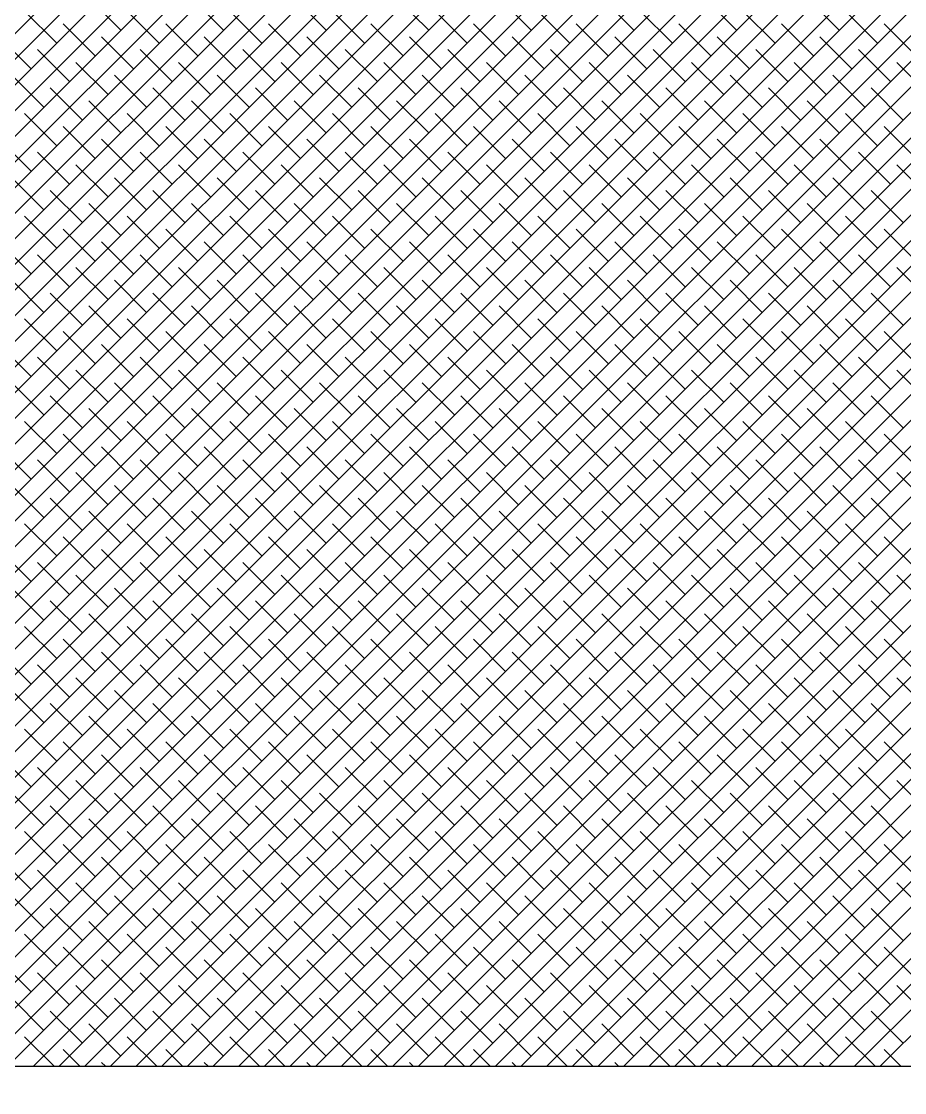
# Model space of a CAD drawing. Extents: x 34 to 831, y 17 to 546.
# Drawn here: x 148.405 to 149.014, y 54.447 to 55.186 of the extents above; entities that cross this region are included whole.
import ezdxf

# ---------------------------------------------------------------- set-up
doc = ezdxf.new("R2010")
doc.units = 0
doc.header["$LTSCALE"] = 8
doc.layers.get('0').update_dxf_attribs({"color": 2, "linetype": 'CONTINUOUS'})
doc.layers.add('DIM', color=2, linetype='CONTINUOUS')
doc.layers.add('OT', color=1, linetype='CONTINUOUS')

msp = doc.modelspace()

# ---------------------------------------------------------------- hatches: boundary and pattern name
at = {"layer": 'DIM'}
h = msp.add_hatch(dxfattribs=at)
h.set_pattern_fill('ANSI31', color=256, angle=90, style=0)
h.set_pattern_definition([(135, (-0.3992, -5.7), (-2.245064, -2.245064), [])])
h.paths.add_polyline_path([(152.32938, 40.71542), (152.32938, 54.46542), (136.32789, 54.46542), (136.32789, 40.71542), (133.82882, 40.71542), (133.82882, 25.33702), (141.8836, 25.33702), (143.3836, 27.83702), (143.3836, 22.83702), (144.8836, 25.33702), (154.89592, 25.33702), (154.89592, 40.71542)])

# ---------------------------------------------------------------- linework, layer by layer
for p, q in [((148.07864, 54.85524), (148.88373, 55.66033)), ((148.07864, 54.83756), (148.89257, 55.65149)), ((148.07864, 54.81988), (148.9014, 55.64265)), ((148.07864, 54.80221), (148.91024, 55.63381)), ((148.07864, 54.78453), (148.91908, 55.62498)), ((148.07864, 54.76685), (148.92792, 55.61614)), ((148.07864, 54.74917), (148.93676, 55.6073)), ((148.07864, 54.7315), (148.9456, 55.59846)), ((148.07864, 54.71382), (148.95444, 55.58962)), ((148.07864, 54.69614), (148.96328, 55.58078)), ((148.07864, 54.67846), (148.97212, 55.57194)), ((148.07864, 54.66078), (148.98095, 55.5631)), ((148.07864, 54.64311), (148.98979, 55.55427)), ((148.07864, 54.62543), (148.99863, 55.54543)), ((148.07864, 54.60775), (149.00747, 55.53659)), ((148.07864, 54.59007), (149.01631, 55.52775)), ((148.07864, 54.5724), (149.02515, 55.51891)), ((148.07864, 54.55472), (149.03399, 55.51007)), ((148.07864, 54.53704), (149.04283, 55.50123)), ((148.07864, 54.51936), (149.05167, 55.49239)), ((148.07864, 54.50169), (149.0605, 55.48355)), ((148.07864, 54.48401), (149.06934, 55.47472)), ((148.07864, 54.46633), (149.07818, 55.46588)), ((148.09541, 54.46542), (149.08702, 55.45704)), ((148.11308, 54.46542), (149.09586, 55.4482)), ((148.13076, 54.46542), (149.1047, 55.43936)), ((148.14844, 54.46542), (149.11354, 55.43052)), ((148.16612, 54.46542), (149.12238, 55.42168)), ((148.18379, 54.46542), (149.13121, 55.41284)), ((148.20147, 54.46542), (149.14005, 55.404)), ((148.21915, 54.46542), (149.14889, 55.39517)), ((148.23683, 54.46542), (149.15773, 55.38633)), ((148.2545, 54.46542), (149.16657, 55.37749)), ((148.27218, 54.46542), (149.17541, 55.36865)), ((148.28986, 54.46542), (149.18425, 55.35981)), ((148.30754, 54.46542), (149.19309, 55.35097)), ((148.32522, 54.46542), (149.20193, 55.34213)), ((148.34289, 54.46542), (149.21076, 55.33329)), ((148.36057, 54.46542), (149.2196, 55.32446)), ((148.37825, 54.46542), (149.22844, 55.31562)), ((148.39593, 54.46542), (149.23728, 55.30678)), ((148.4136, 54.46542), (149.24612, 55.29794)), ((148.43128, 54.46542), (149.25496, 55.2891)), ((148.44896, 54.46542), (149.2638, 55.28026)), ((148.46664, 54.46542), (149.27264, 55.27142)), ((148.48431, 54.46542), (149.28147, 55.26258)), ((148.50199, 54.46542), (149.29031, 55.25374)), ((148.51967, 54.46542), (149.29915, 55.24491)), ((148.53735, 54.46542), (149.30799, 55.23607)), ((148.55502, 54.46542), (149.31683, 55.22723)), ((148.5727, 54.46542), (149.32567, 55.21839)), ((148.59038, 54.46542), (149.33451, 55.20955)), ((148.47369, 55.17958), (148.45159, 55.20168)), ((148.5444, 55.17958), (148.5223, 55.20168)), ((148.61511, 55.17958), (148.59302, 55.20168)), ((148.60806, 54.46542), (149.34335, 55.20071)), ((148.68582, 55.17958), (148.66373, 55.20168)), ((148.75653, 55.17958), (148.73444, 55.20168)), ((148.82724, 55.17958), (148.80515, 55.20168)), ((148.89796, 55.17958), (148.87586, 55.20168)), ((148.96867, 55.17958), (148.94657, 55.20168)), ((148.4295, 55.17075), (148.4074, 55.19284)), ((148.50021, 55.17075), (148.47811, 55.19284)), ((148.57092, 55.17075), (148.54882, 55.19284)), ((148.64163, 55.17075), (148.61953, 55.19284)), ((148.62574, 54.46542), (149.35219, 55.19187)), ((148.71234, 55.17075), (148.69024, 55.19284)), ((148.78305, 55.17075), (148.76095, 55.19284)), ((148.85376, 55.17075), (148.83166, 55.19284)), ((148.92447, 55.17075), (148.90237, 55.19284)), ((148.99518, 55.17075), (148.97309, 55.19284)), ((148.45601, 55.16191), (148.43392, 55.184)), ((148.52672, 55.16191), (148.50463, 55.184)), ((148.59744, 55.16191), (148.57534, 55.184)), ((148.64341, 54.46542), (149.36102, 55.18303)), ((148.66815, 55.16191), (148.64605, 55.184)), ((148.73886, 55.16191), (148.71676, 55.184)), ((148.80957, 55.16191), (148.78747, 55.184)), ((148.88028, 55.16191), (148.85818, 55.184)), ((148.95099, 55.16191), (148.92889, 55.184)), ((149.0217, 55.16191), (148.9996, 55.184)), ((148.41182, 55.15307), (148.38972, 55.17517)), ((148.48253, 55.15307), (148.46043, 55.17517)), ((148.55324, 55.15307), (148.53114, 55.17517)), ((148.62395, 55.15307), (148.60185, 55.17517)), ((148.69466, 55.15307), (148.67257, 55.17517)), ((148.76537, 55.15307), (148.74328, 55.17517)), ((148.83608, 55.15307), (148.81399, 55.17517)), ((148.90679, 55.15307), (148.8847, 55.17517)), ((148.9775, 55.15307), (148.95541, 55.17517)), ((148.66109, 54.46542), (149.36986, 55.1742)), ((148.43834, 55.14423), (148.41624, 55.16633)), ((148.50905, 55.14423), (148.48695, 55.16633)), ((148.57976, 55.14423), (148.55766, 55.16633)), ((148.65047, 55.14423), (148.62837, 55.16633)), ((148.67877, 54.46542), (149.3787, 55.16536)), ((148.72118, 55.14423), (148.69908, 55.16633)), ((148.79189, 55.14423), (148.76979, 55.16633)), ((148.8626, 55.14423), (148.8405, 55.16633)), ((148.93331, 55.14423), (148.91121, 55.16633)), ((149.00402, 55.14423), (148.98192, 55.16633)), ((148.46485, 55.13539), (148.44276, 55.15749)), ((148.53556, 55.13539), (148.51347, 55.15749)), ((148.60627, 55.13539), (148.58418, 55.15749)), ((148.67698, 55.13539), (148.65489, 55.15749)), ((148.69645, 54.46542), (149.38754, 55.15652)), ((148.7477, 55.13539), (148.7256, 55.15749)), ((148.81841, 55.13539), (148.79631, 55.15749)), ((148.88912, 55.13539), (148.86702, 55.15749)), ((148.95983, 55.13539), (148.93773, 55.15749)), ((149.03054, 55.13539), (149.00844, 55.15749)), ((148.42066, 55.12655), (148.39856, 55.14865)), ((148.49137, 55.12655), (148.46927, 55.14865)), ((148.56208, 55.12655), (148.53998, 55.14865)), ((148.63279, 55.12655), (148.61069, 55.14865)), ((148.7035, 55.12655), (148.6814, 55.14865)), ((148.71412, 54.46542), (149.39638, 55.14768)), ((148.77421, 55.12655), (148.75211, 55.14865)), ((148.84492, 55.12655), (148.82283, 55.14865)), ((148.91563, 55.12655), (148.89354, 55.14865)), ((148.98634, 55.12655), (148.96425, 55.14865)), ((148.44717, 55.11771), (148.42508, 55.13981)), ((148.51789, 55.11771), (148.49579, 55.13981)), ((148.5886, 55.11771), (148.5665, 55.13981)), ((148.65931, 55.11771), (148.63721, 55.13981)), ((148.73002, 55.11771), (148.70792, 55.13981)), ((148.7318, 54.46542), (149.40522, 55.13884)), ((148.80073, 55.11771), (148.77863, 55.13981)), ((148.87144, 55.11771), (148.84934, 55.13981)), ((148.94215, 55.11771), (148.92005, 55.13981)), ((149.01286, 55.11771), (148.99076, 55.13981)), ((148.47369, 55.10887), (148.45159, 55.13097)), ((148.5444, 55.10887), (148.5223, 55.13097)), ((148.61511, 55.10887), (148.59302, 55.13097)), ((148.68582, 55.10887), (148.66373, 55.13097)), ((148.75653, 55.10887), (148.73444, 55.13097)), ((148.82724, 55.10887), (148.80515, 55.13097)), ((148.89796, 55.10887), (148.87586, 55.13097)), ((148.96867, 55.10887), (148.94657, 55.13097)), ((148.74948, 54.46542), (149.41406, 55.13)), ((148.4295, 55.10004), (148.4074, 55.12213)), ((148.50021, 55.10004), (148.47811, 55.12213)), ((148.57092, 55.10004), (148.54882, 55.12213)), ((148.64163, 55.10004), (148.61953, 55.12213)), ((148.71234, 55.10004), (148.69024, 55.12213)), ((148.78305, 55.10004), (148.76095, 55.12213)), ((148.76716, 54.46542), (149.4229, 55.12116)), ((148.85376, 55.10004), (148.83166, 55.12213)), ((148.92447, 55.10004), (148.90237, 55.12213)), ((148.99518, 55.10004), (148.97309, 55.12213)), ((148.45601, 55.0912), (148.43392, 55.11329)), ((148.52672, 55.0912), (148.50463, 55.11329)), ((148.59744, 55.0912), (148.57534, 55.11329)), ((148.66815, 55.0912), (148.64605, 55.11329)), ((148.73886, 55.0912), (148.71676, 55.11329)), ((148.78483, 54.46542), (149.43173, 55.11232)), ((148.80957, 55.0912), (148.78747, 55.11329)), ((148.88028, 55.0912), (148.85818, 55.11329)), ((148.95099, 55.0912), (148.92889, 55.11329)), ((149.0217, 55.0912), (148.9996, 55.11329)), ((148.41182, 55.08236), (148.38972, 55.10445)), ((148.48253, 55.08236), (148.46043, 55.10445)), ((148.55324, 55.08236), (148.53114, 55.10445)), ((148.62395, 55.08236), (148.60185, 55.10445)), ((148.69466, 55.08236), (148.67257, 55.10445)), ((148.76537, 55.08236), (148.74328, 55.10445)), ((148.80251, 54.46542), (149.44057, 55.10348)), ((148.83608, 55.08236), (148.81399, 55.10445)), ((148.90679, 55.08236), (148.8847, 55.10445)), ((148.9775, 55.08236), (148.95541, 55.10445)), ((148.43834, 55.07352), (148.41624, 55.09562)), ((148.50905, 55.07352), (148.48695, 55.09562)), ((148.57976, 55.07352), (148.55766, 55.09562)), ((148.65047, 55.07352), (148.62837, 55.09562)), ((148.72118, 55.07352), (148.69908, 55.09562)), ((148.79189, 55.07352), (148.76979, 55.09562)), ((148.82019, 54.46542), (149.44941, 55.09465)), ((148.8626, 55.07352), (148.8405, 55.09562)), ((148.93331, 55.07352), (148.91121, 55.09562)), ((149.00402, 55.07352), (148.98192, 55.09562)), ((148.46485, 55.06468), (148.44276, 55.08678)), ((148.53556, 55.06468), (148.51347, 55.08678)), ((148.60627, 55.06468), (148.58418, 55.08678)), ((148.67698, 55.06468), (148.65489, 55.08678)), ((148.7477, 55.06468), (148.7256, 55.08678)), ((148.81841, 55.06468), (148.79631, 55.08678)), ((148.88912, 55.06468), (148.86702, 55.08678)), ((148.95983, 55.06468), (148.93773, 55.08678)), ((149.03054, 55.06468), (149.00844, 55.08678)), ((148.83787, 54.46542), (149.45825, 55.08581)), ((148.42066, 55.05584), (148.39856, 55.07794)), ((148.49137, 55.05584), (148.46927, 55.07794)), ((148.56208, 55.05584), (148.53998, 55.07794)), ((148.63279, 55.05584), (148.61069, 55.07794)), ((148.7035, 55.05584), (148.6814, 55.07794)), ((148.77421, 55.05584), (148.75211, 55.07794)), ((148.84492, 55.05584), (148.82283, 55.07794)), ((148.85555, 54.46542), (149.46709, 55.07697)), ((148.91563, 55.05584), (148.89354, 55.07794)), ((148.98634, 55.05584), (148.96425, 55.07794)), ((148.44717, 55.047), (148.42508, 55.0691)), ((148.51789, 55.047), (148.49579, 55.0691)), ((148.5886, 55.047), (148.5665, 55.0691)), ((148.65931, 55.047), (148.63721, 55.0691)), ((148.73002, 55.047), (148.70792, 55.0691)), ((148.80073, 55.047), (148.77863, 55.0691)), ((148.87144, 55.047), (148.84934, 55.0691)), ((148.87322, 54.46542), (149.47593, 55.06813)), ((148.94215, 55.047), (148.92005, 55.0691)), ((149.01286, 55.047), (148.99076, 55.0691)), ((148.47369, 55.03816), (148.45159, 55.06026)), ((148.5444, 55.03816), (148.5223, 55.06026)), ((148.61511, 55.03816), (148.59302, 55.06026)), ((148.68582, 55.03816), (148.66373, 55.06026)), ((148.75653, 55.03816), (148.73444, 55.06026)), ((148.82724, 55.03816), (148.80515, 55.06026)), ((148.89796, 55.03816), (148.87586, 55.06026)), ((148.8909, 54.46542), (149.48477, 55.05929)), ((148.96867, 55.03816), (148.94657, 55.06026)), ((148.4295, 55.02932), (148.4074, 55.05142)), ((148.50021, 55.02932), (148.47811, 55.05142)), ((148.57092, 55.02932), (148.54882, 55.05142)), ((148.64163, 55.02932), (148.61953, 55.05142)), ((148.71234, 55.02932), (148.69024, 55.05142)), ((148.78305, 55.02932), (148.76095, 55.05142)), ((148.85376, 55.02932), (148.83166, 55.05142)), ((148.92447, 55.02932), (148.90237, 55.05142)), ((148.90858, 54.46542), (149.49361, 55.05045)), ((148.99518, 55.02932), (148.97309, 55.05142)), ((148.45601, 55.02049), (148.43392, 55.04258)), ((148.52672, 55.02049), (148.50463, 55.04258)), ((148.59744, 55.02049), (148.57534, 55.04258)), ((148.66815, 55.02049), (148.64605, 55.04258)), ((148.73886, 55.02049), (148.71676, 55.04258)), ((148.80957, 55.02049), (148.78747, 55.04258)), ((148.88028, 55.02049), (148.85818, 55.04258)), ((148.95099, 55.02049), (148.92889, 55.04258)), ((149.0217, 55.02049), (148.9996, 55.04258)), ((148.92626, 54.46542), (149.50245, 55.04161)), ((148.41182, 55.01165), (148.38972, 55.03374)), ((148.48253, 55.01165), (148.46043, 55.03374)), ((148.55324, 55.01165), (148.53114, 55.03374)), ((148.62395, 55.01165), (148.60185, 55.03374)), ((148.69466, 55.01165), (148.67257, 55.03374)), ((148.76537, 55.01165), (148.74328, 55.03374)), ((148.83608, 55.01165), (148.81399, 55.03374)), ((148.90679, 55.01165), (148.8847, 55.03374)), ((148.94393, 54.46542), (149.51128, 55.03277)), ((148.9775, 55.01165), (148.95541, 55.03374)), ((148.43834, 55.00281), (148.41624, 55.0249)), ((148.50905, 55.00281), (148.48695, 55.0249)), ((148.57976, 55.00281), (148.55766, 55.0249)), ((148.65047, 55.00281), (148.62837, 55.0249)), ((148.72118, 55.00281), (148.69908, 55.0249)), ((148.79189, 55.00281), (148.76979, 55.0249)), ((148.8626, 55.00281), (148.8405, 55.0249)), ((148.93331, 55.00281), (148.91121, 55.0249)), ((148.96161, 54.46542), (149.52012, 55.02394)), ((149.00402, 55.00281), (148.98192, 55.0249)), ((148.46485, 54.99397), (148.44276, 55.01607)), ((148.53556, 54.99397), (148.51347, 55.01607)), ((148.60627, 54.99397), (148.58418, 55.01607)), ((148.67698, 54.99397), (148.65489, 55.01607)), ((148.7477, 54.99397), (148.7256, 55.01607)), ((148.81841, 54.99397), (148.79631, 55.01607)), ((148.88912, 54.99397), (148.86702, 55.01607)), ((148.95983, 54.99397), (148.93773, 55.01607)), ((148.97929, 54.46542), (149.52896, 55.0151)), ((149.03054, 54.99397), (149.00844, 55.01607)), ((148.42066, 54.98513), (148.39856, 55.00723)), ((148.49137, 54.98513), (148.46927, 55.00723)), ((148.56208, 54.98513), (148.53998, 55.00723)), ((148.63279, 54.98513), (148.61069, 55.00723)), ((148.7035, 54.98513), (148.6814, 55.00723)), ((148.77421, 54.98513), (148.75211, 55.00723)), ((148.84492, 54.98513), (148.82283, 55.00723)), ((148.91563, 54.98513), (148.89354, 55.00723)), ((148.98634, 54.98513), (148.96425, 55.00723)), ((148.99697, 54.46542), (149.5378, 55.00626)), ((148.44717, 54.97629), (148.42508, 54.99839)), ((148.51789, 54.97629), (148.49579, 54.99839)), ((148.5886, 54.97629), (148.5665, 54.99839)), ((148.65931, 54.97629), (148.63721, 54.99839)), ((148.73002, 54.97629), (148.70792, 54.99839)), ((148.80073, 54.97629), (148.77863, 54.99839)), ((148.87144, 54.97629), (148.84934, 54.99839)), ((148.94215, 54.97629), (148.92005, 54.99839)), ((149.01286, 54.97629), (148.99076, 54.99839)), ((148.47369, 54.96745), (148.45159, 54.98955)), ((148.5444, 54.96745), (148.5223, 54.98955)), ((148.61511, 54.96745), (148.59302, 54.98955)), ((148.68582, 54.96745), (148.66373, 54.98955)), ((148.75653, 54.96745), (148.73444, 54.98955)), ((148.82724, 54.96745), (148.80515, 54.98955)), ((148.89796, 54.96745), (148.87586, 54.98955)), ((148.96867, 54.96745), (148.94657, 54.98955)), ((148.4295, 54.95861), (148.4074, 54.98071)), ((148.50021, 54.95861), (148.47811, 54.98071)), ((148.57092, 54.95861), (148.54882, 54.98071)), ((148.64163, 54.95861), (148.61953, 54.98071)), ((148.71234, 54.95861), (148.69024, 54.98071)), ((148.78305, 54.95861), (148.76095, 54.98071)), ((148.85376, 54.95861), (148.83166, 54.98071)), ((148.92447, 54.95861), (148.90237, 54.98071)), ((148.99518, 54.95861), (148.97309, 54.98071)), ((148.45601, 54.94977), (148.43392, 54.97187)), ((148.52672, 54.94977), (148.50463, 54.97187)), ((148.59744, 54.94977), (148.57534, 54.97187)), ((148.66815, 54.94977), (148.64605, 54.97187)), ((148.73886, 54.94977), (148.71676, 54.97187)), ((148.80957, 54.94977), (148.78747, 54.97187)), ((148.88028, 54.94977), (148.85818, 54.97187)), ((148.95099, 54.94977), (148.92889, 54.97187)), ((149.0217, 54.94977), (148.9996, 54.97187)), ((148.41182, 54.94094), (148.38972, 54.96303)), ((148.48253, 54.94094), (148.46043, 54.96303)), ((148.55324, 54.94094), (148.53114, 54.96303)), ((148.62395, 54.94094), (148.60185, 54.96303)), ((148.69466, 54.94094), (148.67257, 54.96303)), ((148.76537, 54.94094), (148.74328, 54.96303)), ((148.83608, 54.94094), (148.81399, 54.96303)), ((148.90679, 54.94094), (148.8847, 54.96303)), ((148.9775, 54.94094), (148.95541, 54.96303)), ((148.43834, 54.9321), (148.41624, 54.95419)), ((148.50905, 54.9321), (148.48695, 54.95419)), ((148.57976, 54.9321), (148.55766, 54.95419)), ((148.65047, 54.9321), (148.62837, 54.95419)), ((148.72118, 54.9321), (148.69908, 54.95419)), ((148.79189, 54.9321), (148.76979, 54.95419)), ((148.8626, 54.9321), (148.8405, 54.95419)), ((148.93331, 54.9321), (148.91121, 54.95419)), ((149.00402, 54.9321), (148.98192, 54.95419)), ((148.46485, 54.92326), (148.44276, 54.94536)), ((148.53556, 54.92326), (148.51347, 54.94536)), ((148.60627, 54.92326), (148.58418, 54.94536)), ((148.67698, 54.92326), (148.65489, 54.94536)), ((148.7477, 54.92326), (148.7256, 54.94536)), ((148.81841, 54.92326), (148.79631, 54.94536)), ((148.88912, 54.92326), (148.86702, 54.94536)), ((148.95983, 54.92326), (148.93773, 54.94536)), ((149.03054, 54.92326), (149.00844, 54.94536)), ((148.42066, 54.91442), (148.39856, 54.93652)), ((148.49137, 54.91442), (148.46927, 54.93652)), ((148.56208, 54.91442), (148.53998, 54.93652)), ((148.63279, 54.91442), (148.61069, 54.93652)), ((148.7035, 54.91442), (148.6814, 54.93652)), ((148.77421, 54.91442), (148.75211, 54.93652)), ((148.84492, 54.91442), (148.82283, 54.93652)), ((148.91563, 54.91442), (148.89354, 54.93652)), ((148.98634, 54.91442), (148.96425, 54.93652)), ((148.44717, 54.90558), (148.42508, 54.92768)), ((148.51789, 54.90558), (148.49579, 54.92768)), ((148.5886, 54.90558), (148.5665, 54.92768)), ((148.65931, 54.90558), (148.63721, 54.92768)), ((148.73002, 54.90558), (148.70792, 54.92768)), ((148.80073, 54.90558), (148.77863, 54.92768)), ((148.87144, 54.90558), (148.84934, 54.92768)), ((148.94215, 54.90558), (148.92005, 54.92768)), ((149.01286, 54.90558), (148.99076, 54.92768)), ((148.47369, 54.89674), (148.45159, 54.91884)), ((148.5444, 54.89674), (148.5223, 54.91884)), ((148.61511, 54.89674), (148.59302, 54.91884)), ((148.68582, 54.89674), (148.66373, 54.91884)), ((148.75653, 54.89674), (148.73444, 54.91884)), ((148.82724, 54.89674), (148.80515, 54.91884)), ((148.89796, 54.89674), (148.87586, 54.91884)), ((148.96867, 54.89674), (148.94657, 54.91884)), ((148.4295, 54.8879), (148.4074, 54.91)), ((148.50021, 54.8879), (148.47811, 54.91)), ((148.57092, 54.8879), (148.54882, 54.91)), ((148.64163, 54.8879), (148.61953, 54.91)), ((148.71234, 54.8879), (148.69024, 54.91)), ((148.78305, 54.8879), (148.76095, 54.91)), ((148.85376, 54.8879), (148.83166, 54.91)), ((148.92447, 54.8879), (148.90237, 54.91)), ((148.99518, 54.8879), (148.97309, 54.91)), ((148.45601, 54.87906), (148.43392, 54.90116)), ((148.52672, 54.87906), (148.50463, 54.90116)), ((148.59744, 54.87906), (148.57534, 54.90116)), ((148.66815, 54.87906), (148.64605, 54.90116)), ((148.73886, 54.87906), (148.71676, 54.90116)), ((148.80957, 54.87906), (148.78747, 54.90116)), ((148.88028, 54.87906), (148.85818, 54.90116)), ((148.95099, 54.87906), (148.92889, 54.90116)), ((149.0217, 54.87906), (148.9996, 54.90116)), ((148.41182, 54.87023), (148.38972, 54.89232)), ((148.48253, 54.87023), (148.46043, 54.89232)), ((148.55324, 54.87023), (148.53114, 54.89232)), ((148.62395, 54.87023), (148.60185, 54.89232)), ((148.69466, 54.87023), (148.67257, 54.89232)), ((148.76537, 54.87023), (148.74328, 54.89232)), ((148.83608, 54.87023), (148.81399, 54.89232)), ((148.90679, 54.87023), (148.8847, 54.89232)), ((148.9775, 54.87023), (148.95541, 54.89232)), ((148.43834, 54.86139), (148.41624, 54.88348)), ((148.50905, 54.86139), (148.48695, 54.88348)), ((148.57976, 54.86139), (148.55766, 54.88348)), ((148.65047, 54.86139), (148.62837, 54.88348)), ((148.72118, 54.86139), (148.69908, 54.88348)), ((148.79189, 54.86139), (148.76979, 54.88348)), ((148.8626, 54.86139), (148.8405, 54.88348)), ((148.93331, 54.86139), (148.91121, 54.88348)), ((149.00402, 54.86139), (148.98192, 54.88348)), ((148.46485, 54.85255), (148.44276, 54.87464)), ((148.53556, 54.85255), (148.51347, 54.87464)), ((148.60627, 54.85255), (148.58418, 54.87464)), ((148.67698, 54.85255), (148.65489, 54.87464)), ((148.7477, 54.85255), (148.7256, 54.87464)), ((148.81841, 54.85255), (148.79631, 54.87464)), ((148.88912, 54.85255), (148.86702, 54.87464)), ((148.95983, 54.85255), (148.93773, 54.87464)), ((149.03054, 54.85255), (149.00844, 54.87464)), ((148.42066, 54.84371), (148.39856, 54.86581)), ((148.49137, 54.84371), (148.46927, 54.86581)), ((148.56208, 54.84371), (148.53998, 54.86581)), ((148.63279, 54.84371), (148.61069, 54.86581)), ((148.7035, 54.84371), (148.6814, 54.86581)), ((148.77421, 54.84371), (148.75211, 54.86581)), ((148.84492, 54.84371), (148.82283, 54.86581)), ((148.91563, 54.84371), (148.89354, 54.86581)), ((148.98634, 54.84371), (148.96425, 54.86581)), ((148.44717, 54.83487), (148.42508, 54.85697)), ((148.51789, 54.83487), (148.49579, 54.85697)), ((148.5886, 54.83487), (148.5665, 54.85697)), ((148.65931, 54.83487), (148.63721, 54.85697)), ((148.73002, 54.83487), (148.70792, 54.85697)), ((148.80073, 54.83487), (148.77863, 54.85697)), ((148.87144, 54.83487), (148.84934, 54.85697)), ((148.94215, 54.83487), (148.92005, 54.85697)), ((149.01286, 54.83487), (148.99076, 54.85697)), ((148.47369, 54.82603), (148.45159, 54.84813)), ((148.5444, 54.82603), (148.5223, 54.84813)), ((148.61511, 54.82603), (148.59302, 54.84813)), ((148.68582, 54.82603), (148.66373, 54.84813)), ((148.75653, 54.82603), (148.73444, 54.84813)), ((148.82724, 54.82603), (148.80515, 54.84813)), ((148.89796, 54.82603), (148.87586, 54.84813)), ((148.96867, 54.82603), (148.94657, 54.84813)), ((148.4295, 54.81719), (148.4074, 54.83929)), ((148.50021, 54.81719), (148.47811, 54.83929)), ((148.57092, 54.81719), (148.54882, 54.83929)), ((148.64163, 54.81719), (148.61953, 54.83929)), ((148.71234, 54.81719), (148.69024, 54.83929)), ((148.78305, 54.81719), (148.76095, 54.83929)), ((148.85376, 54.81719), (148.83166, 54.83929)), ((148.92447, 54.81719), (148.90237, 54.83929)), ((148.99518, 54.81719), (148.97309, 54.83929)), ((148.45601, 54.80835), (148.43392, 54.83045)), ((148.52672, 54.80835), (148.50463, 54.83045)), ((148.59744, 54.80835), (148.57534, 54.83045)), ((148.66815, 54.80835), (148.64605, 54.83045)), ((148.73886, 54.80835), (148.71676, 54.83045)), ((148.80957, 54.80835), (148.78747, 54.83045)), ((148.88028, 54.80835), (148.85818, 54.83045)), ((148.95099, 54.80835), (148.92889, 54.83045)), ((149.0217, 54.80835), (148.9996, 54.83045)), ((148.41182, 54.79951), (148.38972, 54.82161)), ((148.48253, 54.79951), (148.46043, 54.82161)), ((148.55324, 54.79951), (148.53114, 54.82161)), ((148.62395, 54.79951), (148.60185, 54.82161)), ((148.69466, 54.79951), (148.67257, 54.82161)), ((148.76537, 54.79951), (148.74328, 54.82161)), ((148.83608, 54.79951), (148.81399, 54.82161)), ((148.90679, 54.79951), (148.8847, 54.82161)), ((148.9775, 54.79951), (148.95541, 54.82161)), ((148.43834, 54.79068), (148.41624, 54.81277)), ((148.50905, 54.79068), (148.48695, 54.81277)), ((148.57976, 54.79068), (148.55766, 54.81277)), ((148.65047, 54.79068), (148.62837, 54.81277)), ((148.72118, 54.79068), (148.69908, 54.81277)), ((148.79189, 54.79068), (148.76979, 54.81277)), ((148.8626, 54.79068), (148.8405, 54.81277)), ((148.93331, 54.79068), (148.91121, 54.81277)), ((149.00402, 54.79068), (148.98192, 54.81277)), ((148.46485, 54.78184), (148.44276, 54.80393)), ((148.53556, 54.78184), (148.51347, 54.80393)), ((148.60627, 54.78184), (148.58418, 54.80393)), ((148.67698, 54.78184), (148.65489, 54.80393)), ((148.7477, 54.78184), (148.7256, 54.80393)), ((148.81841, 54.78184), (148.79631, 54.80393)), ((148.88912, 54.78184), (148.86702, 54.80393)), ((148.95983, 54.78184), (148.93773, 54.80393)), ((149.03054, 54.78184), (149.00844, 54.80393)), ((148.42066, 54.773), (148.39856, 54.7951)), ((148.49137, 54.773), (148.46927, 54.7951)), ((148.56208, 54.773), (148.53998, 54.7951)), ((148.63279, 54.773), (148.61069, 54.7951)), ((148.7035, 54.773), (148.6814, 54.7951)), ((148.77421, 54.773), (148.75211, 54.7951)), ((148.84492, 54.773), (148.82283, 54.7951)), ((148.91563, 54.773), (148.89354, 54.7951)), ((148.98634, 54.773), (148.96425, 54.7951)), ((148.44717, 54.76416), (148.42508, 54.78626)), ((148.51789, 54.76416), (148.49579, 54.78626)), ((148.5886, 54.76416), (148.5665, 54.78626)), ((148.65931, 54.76416), (148.63721, 54.78626)), ((148.73002, 54.76416), (148.70792, 54.78626)), ((148.80073, 54.76416), (148.77863, 54.78626)), ((148.87144, 54.76416), (148.84934, 54.78626)), ((148.94215, 54.76416), (148.92005, 54.78626)), ((149.01286, 54.76416), (148.99076, 54.78626)), ((148.47369, 54.75532), (148.45159, 54.77742)), ((148.5444, 54.75532), (148.5223, 54.77742)), ((148.61511, 54.75532), (148.59302, 54.77742)), ((148.68582, 54.75532), (148.66373, 54.77742)), ((148.75653, 54.75532), (148.73444, 54.77742)), ((148.82724, 54.75532), (148.80515, 54.77742)), ((148.89796, 54.75532), (148.87586, 54.77742)), ((148.96867, 54.75532), (148.94657, 54.77742)), ((148.4295, 54.74648), (148.4074, 54.76858)), ((148.50021, 54.74648), (148.47811, 54.76858)), ((148.57092, 54.74648), (148.54882, 54.76858)), ((148.64163, 54.74648), (148.61953, 54.76858)), ((148.71234, 54.74648), (148.69024, 54.76858)), ((148.78305, 54.74648), (148.76095, 54.76858)), ((148.85376, 54.74648), (148.83166, 54.76858)), ((148.92447, 54.74648), (148.90237, 54.76858)), ((148.99518, 54.74648), (148.97309, 54.76858)), ((148.45601, 54.73764), (148.43392, 54.75974)), ((148.52672, 54.73764), (148.50463, 54.75974)), ((148.59744, 54.73764), (148.57534, 54.75974)), ((148.66815, 54.73764), (148.64605, 54.75974)), ((148.73886, 54.73764), (148.71676, 54.75974)), ((148.80957, 54.73764), (148.78747, 54.75974)), ((148.88028, 54.73764), (148.85818, 54.75974)), ((148.95099, 54.73764), (148.92889, 54.75974)), ((149.0217, 54.73764), (148.9996, 54.75974)), ((148.41182, 54.7288), (148.38972, 54.7509)), ((148.48253, 54.7288), (148.46043, 54.7509)), ((148.55324, 54.7288), (148.53114, 54.7509)), ((148.62395, 54.7288), (148.60185, 54.7509)), ((148.69466, 54.7288), (148.67257, 54.7509)), ((148.76537, 54.7288), (148.74328, 54.7509)), ((148.83608, 54.7288), (148.81399, 54.7509)), ((148.90679, 54.7288), (148.8847, 54.7509)), ((148.9775, 54.7288), (148.95541, 54.7509)), ((148.43834, 54.71997), (148.41624, 54.74206)), ((148.50905, 54.71997), (148.48695, 54.74206)), ((148.57976, 54.71997), (148.55766, 54.74206)), ((148.65047, 54.71997), (148.62837, 54.74206)), ((148.72118, 54.71997), (148.69908, 54.74206)), ((148.79189, 54.71997), (148.76979, 54.74206)), ((148.8626, 54.71997), (148.8405, 54.74206)), ((148.93331, 54.71997), (148.91121, 54.74206)), ((149.00402, 54.71997), (148.98192, 54.74206)), ((148.46485, 54.71113), (148.44276, 54.73322)), ((148.53556, 54.71113), (148.51347, 54.73322)), ((148.60627, 54.71113), (148.58418, 54.73322)), ((148.67698, 54.71113), (148.65489, 54.73322)), ((148.7477, 54.71113), (148.7256, 54.73322)), ((148.81841, 54.71113), (148.79631, 54.73322)), ((148.88912, 54.71113), (148.86702, 54.73322)), ((148.95983, 54.71113), (148.93773, 54.73322)), ((149.03054, 54.71113), (149.00844, 54.73322)), ((148.42066, 54.70229), (148.39856, 54.72438)), ((148.49137, 54.70229), (148.46927, 54.72438)), ((148.56208, 54.70229), (148.53998, 54.72438)), ((148.63279, 54.70229), (148.61069, 54.72438)), ((148.7035, 54.70229), (148.6814, 54.72438)), ((148.77421, 54.70229), (148.75211, 54.72438)), ((148.84492, 54.70229), (148.82283, 54.72438)), ((148.91563, 54.70229), (148.89354, 54.72438)), ((148.98634, 54.70229), (148.96425, 54.72438)), ((148.44717, 54.69345), (148.42508, 54.71555)), ((148.51789, 54.69345), (148.49579, 54.71555)), ((148.5886, 54.69345), (148.5665, 54.71555)), ((148.65931, 54.69345), (148.63721, 54.71555)), ((148.73002, 54.69345), (148.70792, 54.71555)), ((148.80073, 54.69345), (148.77863, 54.71555)), ((148.87144, 54.69345), (148.84934, 54.71555)), ((148.94215, 54.69345), (148.92005, 54.71555)), ((149.01286, 54.69345), (148.99076, 54.71555)), ((148.47369, 54.68461), (148.45159, 54.70671)), ((148.5444, 54.68461), (148.5223, 54.70671)), ((148.61511, 54.68461), (148.59302, 54.70671)), ((148.68582, 54.68461), (148.66373, 54.70671)), ((148.75653, 54.68461), (148.73444, 54.70671)), ((148.82724, 54.68461), (148.80515, 54.70671)), ((148.89796, 54.68461), (148.87586, 54.70671)), ((148.96867, 54.68461), (148.94657, 54.70671)), ((148.4295, 54.67577), (148.4074, 54.69787)), ((148.50021, 54.67577), (148.47811, 54.69787)), ((148.57092, 54.67577), (148.54882, 54.69787)), ((148.64163, 54.67577), (148.61953, 54.69787)), ((148.71234, 54.67577), (148.69024, 54.69787)), ((148.78305, 54.67577), (148.76095, 54.69787)), ((148.85376, 54.67577), (148.83166, 54.69787)), ((148.92447, 54.67577), (148.90237, 54.69787)), ((148.99518, 54.67577), (148.97309, 54.69787)), ((148.45601, 54.66693), (148.43392, 54.68903)), ((148.52672, 54.66693), (148.50463, 54.68903)), ((148.59744, 54.66693), (148.57534, 54.68903)), ((148.66815, 54.66693), (148.64605, 54.68903)), ((148.73886, 54.66693), (148.71676, 54.68903)), ((148.80957, 54.66693), (148.78747, 54.68903)), ((148.88028, 54.66693), (148.85818, 54.68903)), ((148.95099, 54.66693), (148.92889, 54.68903)), ((149.0217, 54.66693), (148.9996, 54.68903)), ((148.41182, 54.65809), (148.38972, 54.68019)), ((148.48253, 54.65809), (148.46043, 54.68019)), ((148.55324, 54.65809), (148.53114, 54.68019)), ((148.62395, 54.65809), (148.60185, 54.68019)), ((148.69466, 54.65809), (148.67257, 54.68019)), ((148.76537, 54.65809), (148.74328, 54.68019)), ((148.83608, 54.65809), (148.81399, 54.68019)), ((148.90679, 54.65809), (148.8847, 54.68019)), ((148.9775, 54.65809), (148.95541, 54.68019)), ((148.43834, 54.64925), (148.41624, 54.67135)), ((148.50905, 54.64925), (148.48695, 54.67135)), ((148.57976, 54.64925), (148.55766, 54.67135)), ((148.65047, 54.64925), (148.62837, 54.67135)), ((148.72118, 54.64925), (148.69908, 54.67135)), ((148.79189, 54.64925), (148.76979, 54.67135)), ((148.8626, 54.64925), (148.8405, 54.67135)), ((148.93331, 54.64925), (148.91121, 54.67135)), ((149.00402, 54.64925), (148.98192, 54.67135)), ((148.46485, 54.64042), (148.44276, 54.66251)), ((148.53556, 54.64042), (148.51347, 54.66251)), ((148.60627, 54.64042), (148.58418, 54.66251)), ((148.67698, 54.64042), (148.65489, 54.66251)), ((148.7477, 54.64042), (148.7256, 54.66251)), ((148.81841, 54.64042), (148.79631, 54.66251)), ((148.88912, 54.64042), (148.86702, 54.66251)), ((148.95983, 54.64042), (148.93773, 54.66251)), ((149.03054, 54.64042), (149.00844, 54.66251)), ((148.42066, 54.63158), (148.39856, 54.65367)), ((148.49137, 54.63158), (148.46927, 54.65367)), ((148.56208, 54.63158), (148.53998, 54.65367)), ((148.63279, 54.63158), (148.61069, 54.65367)), ((148.7035, 54.63158), (148.6814, 54.65367)), ((148.77421, 54.63158), (148.75211, 54.65367)), ((148.84492, 54.63158), (148.82283, 54.65367)), ((148.91563, 54.63158), (148.89354, 54.65367)), ((148.98634, 54.63158), (148.96425, 54.65367)), ((148.44717, 54.62274), (148.42508, 54.64484)), ((148.51789, 54.62274), (148.49579, 54.64484)), ((148.5886, 54.62274), (148.5665, 54.64484)), ((148.65931, 54.62274), (148.63721, 54.64484)), ((148.73002, 54.62274), (148.70792, 54.64484)), ((148.80073, 54.62274), (148.77863, 54.64484)), ((148.87144, 54.62274), (148.84934, 54.64484)), ((148.94215, 54.62274), (148.92005, 54.64484)), ((149.01286, 54.62274), (148.99076, 54.64484)), ((148.47369, 54.6139), (148.45159, 54.636)), ((148.5444, 54.6139), (148.5223, 54.636)), ((148.61511, 54.6139), (148.59302, 54.636)), ((148.68582, 54.6139), (148.66373, 54.636)), ((148.75653, 54.6139), (148.73444, 54.636)), ((148.82724, 54.6139), (148.80515, 54.636)), ((148.89796, 54.6139), (148.87586, 54.636)), ((148.96867, 54.6139), (148.94657, 54.636)), ((148.4295, 54.60506), (148.4074, 54.62716)), ((148.50021, 54.60506), (148.47811, 54.62716)), ((148.57092, 54.60506), (148.54882, 54.62716)), ((148.64163, 54.60506), (148.61953, 54.62716)), ((148.71234, 54.60506), (148.69024, 54.62716)), ((148.78305, 54.60506), (148.76095, 54.62716)), ((148.85376, 54.60506), (148.83166, 54.62716)), ((148.92447, 54.60506), (148.90237, 54.62716)), ((148.99518, 54.60506), (148.97309, 54.62716)), ((148.45601, 54.59622), (148.43392, 54.61832)), ((148.52672, 54.59622), (148.50463, 54.61832)), ((148.59744, 54.59622), (148.57534, 54.61832)), ((148.66815, 54.59622), (148.64605, 54.61832)), ((148.73886, 54.59622), (148.71676, 54.61832)), ((148.80957, 54.59622), (148.78747, 54.61832)), ((148.88028, 54.59622), (148.85818, 54.61832)), ((148.95099, 54.59622), (148.92889, 54.61832)), ((149.0217, 54.59622), (148.9996, 54.61832)), ((148.41182, 54.58738), (148.38972, 54.60948)), ((148.48253, 54.58738), (148.46043, 54.60948)), ((148.55324, 54.58738), (148.53114, 54.60948)), ((148.62395, 54.58738), (148.60185, 54.60948)), ((148.69466, 54.58738), (148.67257, 54.60948)), ((148.76537, 54.58738), (148.74328, 54.60948)), ((148.83608, 54.58738), (148.81399, 54.60948)), ((148.90679, 54.58738), (148.8847, 54.60948)), ((148.9775, 54.58738), (148.95541, 54.60948)), ((148.43834, 54.57854), (148.41624, 54.60064)), ((148.50905, 54.57854), (148.48695, 54.60064)), ((148.57976, 54.57854), (148.55766, 54.60064)), ((148.65047, 54.57854), (148.62837, 54.60064)), ((148.72118, 54.57854), (148.69908, 54.60064)), ((148.79189, 54.57854), (148.76979, 54.60064)), ((148.8626, 54.57854), (148.8405, 54.60064)), ((148.93331, 54.57854), (148.91121, 54.60064)), ((149.00402, 54.57854), (148.98192, 54.60064)), ((148.46485, 54.5697), (148.44276, 54.5918)), ((148.53556, 54.5697), (148.51347, 54.5918)), ((148.60627, 54.5697), (148.58418, 54.5918)), ((148.67698, 54.5697), (148.65489, 54.5918)), ((148.7477, 54.5697), (148.7256, 54.5918)), ((148.81841, 54.5697), (148.79631, 54.5918)), ((148.88912, 54.5697), (148.86702, 54.5918)), ((148.95983, 54.5697), (148.93773, 54.5918)), ((149.03054, 54.5697), (149.00844, 54.5918)), ((148.42066, 54.56087), (148.39856, 54.58296)), ((148.49137, 54.56087), (148.46927, 54.58296)), ((148.56208, 54.56087), (148.53998, 54.58296)), ((148.63279, 54.56087), (148.61069, 54.58296)), ((148.7035, 54.56087), (148.6814, 54.58296)), ((148.77421, 54.56087), (148.75211, 54.58296)), ((148.84492, 54.56087), (148.82283, 54.58296)), ((148.91563, 54.56087), (148.89354, 54.58296)), ((148.98634, 54.56087), (148.96425, 54.58296)), ((148.44717, 54.55203), (148.42508, 54.57412)), ((148.51789, 54.55203), (148.49579, 54.57412)), ((148.5886, 54.55203), (148.5665, 54.57412)), ((148.65931, 54.55203), (148.63721, 54.57412)), ((148.73002, 54.55203), (148.70792, 54.57412)), ((148.80073, 54.55203), (148.77863, 54.57412)), ((148.87144, 54.55203), (148.84934, 54.57412)), ((148.94215, 54.55203), (148.92005, 54.57412)), ((149.01286, 54.55203), (148.99076, 54.57412)), ((148.47369, 54.54319), (148.45159, 54.56529)), ((148.5444, 54.54319), (148.5223, 54.56529)), ((148.61511, 54.54319), (148.59302, 54.56529)), ((148.68582, 54.54319), (148.66373, 54.56529)), ((148.75653, 54.54319), (148.73444, 54.56529)), ((148.82724, 54.54319), (148.80515, 54.56529)), ((148.89796, 54.54319), (148.87586, 54.56529)), ((148.96867, 54.54319), (148.94657, 54.56529)), ((148.4295, 54.53435), (148.4074, 54.55645)), ((148.50021, 54.53435), (148.47811, 54.55645)), ((148.57092, 54.53435), (148.54882, 54.55645)), ((148.64163, 54.53435), (148.61953, 54.55645)), ((148.71234, 54.53435), (148.69024, 54.55645)), ((148.78305, 54.53435), (148.76095, 54.55645)), ((148.85376, 54.53435), (148.83166, 54.55645)), ((148.92447, 54.53435), (148.90237, 54.55645)), ((148.99518, 54.53435), (148.97309, 54.55645)), ((148.45601, 54.52551), (148.43392, 54.54761)), ((148.52672, 54.52551), (148.50463, 54.54761)), ((148.59744, 54.52551), (148.57534, 54.54761)), ((148.66815, 54.52551), (148.64605, 54.54761)), ((148.73886, 54.52551), (148.71676, 54.54761)), ((148.80957, 54.52551), (148.78747, 54.54761)), ((148.88028, 54.52551), (148.85818, 54.54761)), ((148.95099, 54.52551), (148.92889, 54.54761)), ((149.0217, 54.52551), (148.9996, 54.54761)), ((148.41182, 54.51667), (148.38972, 54.53877)), ((148.48253, 54.51667), (148.46043, 54.53877)), ((148.55324, 54.51667), (148.53114, 54.53877)), ((148.62395, 54.51667), (148.60185, 54.53877)), ((148.69466, 54.51667), (148.67257, 54.53877)), ((148.76537, 54.51667), (148.74328, 54.53877)), ((148.83608, 54.51667), (148.81399, 54.53877)), ((148.90679, 54.51667), (148.8847, 54.53877)), ((148.9775, 54.51667), (148.95541, 54.53877)), ((148.43834, 54.50783), (148.41624, 54.52993)), ((148.50905, 54.50783), (148.48695, 54.52993)), ((148.57976, 54.50783), (148.55766, 54.52993)), ((148.65047, 54.50783), (148.62837, 54.52993)), ((148.72118, 54.50783), (148.69908, 54.52993)), ((148.79189, 54.50783), (148.76979, 54.52993)), ((148.8626, 54.50783), (148.8405, 54.52993)), ((148.93331, 54.50783), (148.91121, 54.52993)), ((149.00402, 54.50783), (148.98192, 54.52993)), ((148.46485, 54.49899), (148.44276, 54.52109)), ((148.53556, 54.49899), (148.51347, 54.52109)), ((148.60627, 54.49899), (148.58418, 54.52109)), ((148.67698, 54.49899), (148.65489, 54.52109)), ((148.7477, 54.49899), (148.7256, 54.52109)), ((148.81841, 54.49899), (148.79631, 54.52109)), ((148.88912, 54.49899), (148.86702, 54.52109)), ((148.95983, 54.49899), (148.93773, 54.52109)), ((149.03054, 54.49899), (149.00844, 54.52109)), ((148.42066, 54.49016), (148.39856, 54.51225)), ((148.49137, 54.49016), (148.46927, 54.51225)), ((148.56208, 54.49016), (148.53998, 54.51225)), ((148.63279, 54.49016), (148.61069, 54.51225)), ((148.7035, 54.49016), (148.6814, 54.51225)), ((148.77421, 54.49016), (148.75211, 54.51225)), ((148.84492, 54.49016), (148.82283, 54.51225)), ((148.91563, 54.49016), (148.89354, 54.51225)), ((148.98634, 54.49016), (148.96425, 54.51225)), ((148.44717, 54.48132), (148.42508, 54.50341)), ((148.51789, 54.48132), (148.49579, 54.50341)), ((148.5886, 54.48132), (148.5665, 54.50341)), ((148.65931, 54.48132), (148.63721, 54.50341)), ((148.73002, 54.48132), (148.70792, 54.50341)), ((148.80073, 54.48132), (148.77863, 54.50341)), ((148.87144, 54.48132), (148.84934, 54.50341)), ((148.94215, 54.48132), (148.92005, 54.50341)), ((149.01286, 54.48132), (148.99076, 54.50341)), ((148.47369, 54.47248), (148.45159, 54.49457)), ((148.5444, 54.47248), (148.5223, 54.49457)), ((148.61511, 54.47248), (148.59302, 54.49457)), ((148.68582, 54.47248), (148.66373, 54.49457)), ((148.75653, 54.47248), (148.73444, 54.49457)), ((148.82724, 54.47248), (148.80515, 54.49457)), ((148.89796, 54.47248), (148.87586, 54.49457)), ((148.96867, 54.47248), (148.94657, 54.49457)), ((148.42771, 54.46542), (148.4074, 54.48574)), ((148.49842, 54.46542), (148.47811, 54.48574)), ((148.56913, 54.46542), (148.54882, 54.48574)), ((148.63985, 54.46542), (148.61953, 54.48574)), ((148.71056, 54.46542), (148.69024, 54.48574)), ((148.78127, 54.46542), (148.76095, 54.48574)), ((148.85198, 54.46542), (148.83166, 54.48574)), ((148.92269, 54.46542), (148.90237, 54.48574)), ((148.9934, 54.46542), (148.97309, 54.48574)), ((148.44539, 54.46542), (148.43392, 54.4769)), ((148.5161, 54.46542), (148.50463, 54.4769)), ((148.58681, 54.46542), (148.57534, 54.4769)), ((148.65752, 54.46542), (148.64605, 54.4769)), ((148.72823, 54.46542), (148.71676, 54.4769)), ((148.79894, 54.46542), (148.78747, 54.4769)), ((148.86965, 54.46542), (148.85818, 54.4769)), ((148.94037, 54.46542), (148.92889, 54.4769)), ((149.01108, 54.46542), (148.9996, 54.4769)), ((148.46307, 54.46542), (148.46043, 54.46806)), ((148.53378, 54.46542), (148.53114, 54.46806)), ((148.60449, 54.46542), (148.60185, 54.46806)), ((148.6752, 54.46542), (148.67257, 54.46806)), ((148.74591, 54.46542), (148.74328, 54.46806)), ((148.81662, 54.46542), (148.81399, 54.46806)), ((148.88733, 54.46542), (148.8847, 54.46806)), ((148.95804, 54.46542), (148.95541, 54.46806))]:
    msp.add_line(p, q)
at = {"layer": 'OT'}
msp.add_line((136.32789, 54.46542), (152.32938, 54.46542), dxfattribs=at)

doc.saveas('drawing.dxf')
